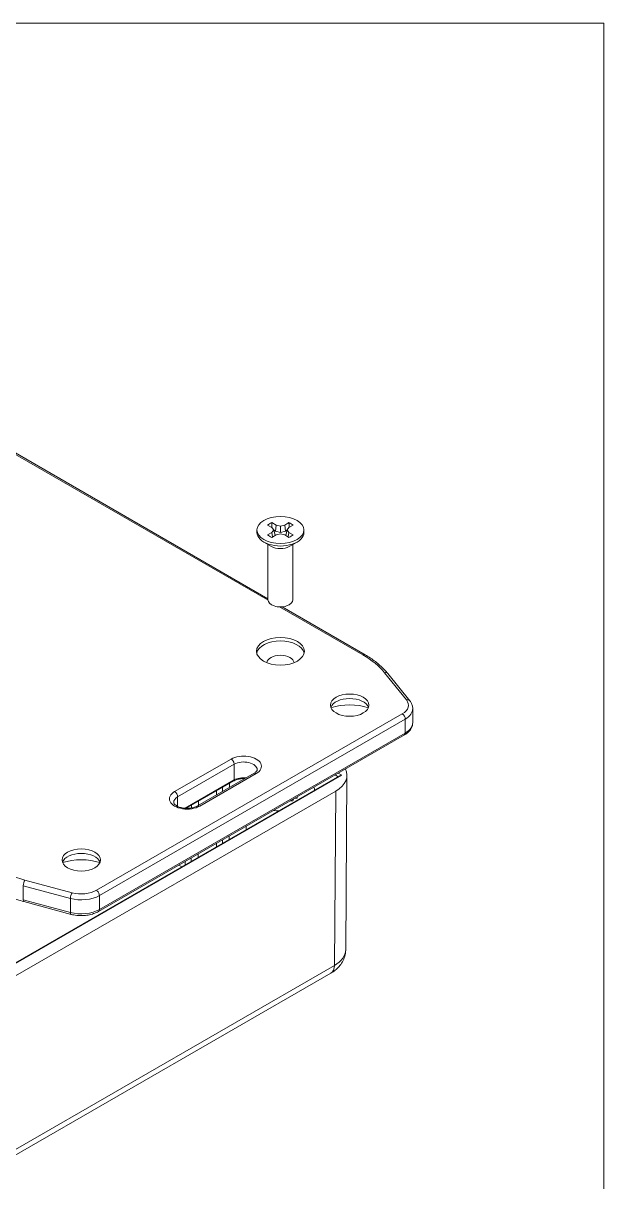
# Model space of a CAD drawing. Header units: millimetres. Extents: x 18 to 539, y 14 to 413.
# Drawn here: x 464.8 to 539.5, y 264.3 to 413.5 of the extents above; entities that cross this region are included whole.
import ezdxf

# ---------------------------------------------------------------- set-up
doc = ezdxf.new("R2010")
doc.units = ezdxf.units.MM
doc.header["$LTSCALE"] = 2
doc.layers.get('0').update_dxf_attribs({"lineweight": 25})
for name, color, linetype, lineweight in [('Sketch Geometry (ANSI)', 7, 'Continuous', 9), ('Symbol (ANSI)', 7, 'Continuous', 9), ('Visible (ANSI)', 7, 'Continuous', 9), ('Visible Narrow (ANSI)', 7, 'Continuous', 9)]:
    doc.layers.add(name, color=color, linetype=linetype, lineweight=lineweight)
doc.styles.add('Note Text (ANSI)', font='arial.ttf')
doc.styles.add('Text Style20', font='arial.ttf')

# ---------------------------------------------------------------- blocks, each defined once
blk = doc.blocks.new('Title Blocks HAMMOND')
at = {"layer": 'Sketch Geometry (ANSI)'}
for p, q in [((269.997, 206.727), (9.353, 206.727)), ((269.997, 36.196), (269.997, 206.727))]:
    blk.add_line(p, q, dxfattribs=at)
at = {"layer": 'Symbol (ANSI)'}
for tag, p, height, style in [('<TITLE>_001', (227.568, 16.349), 5, 'Text Style20'), ('REV:_DD.MM.YYYY_001', (248.641, 6.925), 2, 'Note Text (ANSI)')]:
    blk.add_attdef(tag, p, '', height=height, dxfattribs=dict(at, style=style))

msp = doc.modelspace()

# ---------------------------------------------------------------- linework, layer by layer
at = {"layer": 'Visible (ANSI)'}
for p, q in [((496.2803, 339.3548), (421.6329, 382.4525)), ((494.8558, 348.2061), (494.8558, 347.8917)), ((496.7797, 348.5274), (496.2352, 348.8418)), ((496.2352, 347.5703), (496.7797, 347.8847)), ((496.7797, 349.1561), (497.3242, 348.8418)), ((497.0252, 348.2061), (496.7797, 348.5274)), ((496.7797, 347.8847), (497.0252, 348.2061)), ((496.7797, 347.8847), (496.8766, 347.3119)), ((497.0252, 348.2061), (497.1931, 347.4947)), ((497.0353, 348.1634), (497.235, 348.0481)), ((497.3242, 348.8418), (497.235, 348.0481)), ((497.235, 348.0481), (497.8808, 347.8836)), ((497.3242, 348.8418), (497.8808, 348.7)), ((497.8808, 347.7121), (497.3242, 347.5703)), ((497.8808, 348.7), (498.4374, 348.8418)), ((497.8808, 348.7), (497.8808, 347.8836)), ((497.8808, 347.8836), (498.5266, 348.0481)), ((498.4374, 347.5703), (497.8808, 347.7121)), ((498.4374, 348.8418), (498.9819, 349.1561)), ((498.4374, 348.8418), (498.5266, 348.0481)), ((498.5266, 348.0481), (498.7263, 348.1634)), ((498.7364, 348.2061), (498.5685, 347.4947)), ((498.9819, 348.5274), (498.7364, 348.2061)), ((498.7364, 348.2061), (498.9819, 347.8847)), ((498.9819, 347.8847), (498.885, 347.3119)), ((499.5264, 348.8418), (498.9819, 348.5274)), ((498.9819, 347.8847), (499.5264, 347.5703)), ((500.9058, 348.2061), (500.9058, 347.8917)), ((496.7491, 346.0752), (495.7418, 346.6567)), ((496.2803, 346.3458), (496.2803, 339.2246)), ((497.3242, 347.5703), (496.7797, 347.256)), ((498.9819, 347.256), (498.4374, 347.5703)), ((499.0125, 346.0752), (500.0198, 346.6567)), ((499.4813, 346.3458), (499.4813, 339.2246)), ((508.773, 332.1422), (498.0924, 338.3086)), ((514.5321, 326.2173), (511.6993, 329.7246)), ((514.9119, 325.2007), (514.9119, 323.4044)), ((474.4687, 299.0793), (513.8314, 321.8054)), ((505.4989, 316.5471), (460.2733, 290.4361)), ((494.4945, 316.8737), (487.2219, 312.6749)), ((506.4476, 316.6004), (506.2778, 294.1357)), ((491.8735, 315.8898), (485.7676, 312.3645)), ((490.4464, 315.0658), (490.4444, 314.5353)), ((491.3321, 315.5771), (491.3301, 315.0467)), ((504.9979, 314.5921), (463.7735, 290.7911)), ((489.6665, 314.0862), (489.6685, 314.6167)), ((499.4709, 313.3425), (499.5453, 313.5573)), ((499.6341, 313.6086), (500.0061, 313.6515)), ((500.0498, 313.6863), (500.0203, 313.8316)), ((486.4392, 312.7523), (486.4379, 312.4089)), ((487.3249, 313.2636), (487.3229, 312.7331)), ((499.1591, 313.3343), (499.4107, 313.3173)), ((493.4808, 310.056), (493.4808, 309.6084)), ((489.6413, 307.3917), (489.643, 307.8402)), ((490.4208, 308.2893), (490.4191, 307.8408)), ((491.3065, 308.8007), (491.3048, 308.3521)), ((486.4137, 305.9758), (486.412, 305.5272)), ((487.2994, 306.4871), (487.2977, 306.0386)), ((485.1917, 304.8227), (484.8041, 305.0465)), ((485.6341, 305.0782), (485.6358, 305.5267)), ((464.869, 300.3438), (470.9439, 298.7083)), ((463.3178, 267.4284), (504.3725, 291.1313))]:
    msp.add_line(p, q, dxfattribs=at)
for centre, major_axis in [((497.8808, 348.2061), (3.025, 0)), ((497.8808, 332.5865), (-3.08, 0)), ((506.7868, 325.6483), (-2.475, 0)), ((472.2517, 305.7094), (-2.475, 0))]:
    msp.add_ellipse(centre, major_axis=major_axis, ratio=0.57735027, dxfattribs=at)
for centre, major_axis, ratio, start_param, end_param in [((497.8808, 347.8917), (3.025, 0), 0.57735027, 3.14159265, 6.28318531), ((497.8808, 348.2061), (1.98, 0), 0.57735027, 2.16050344, 2.55188554), ((497.8808, 348.2061), (1.98, 0), 0.57735027, 0.58970711, 0.98108922), ((497.8808, 348.2061), (-1.98, 0), 0.57735027, 0.58970711, 0.98108922), ((497.8808, 348.2061), (-1.98, 0), 0.57735027, 2.16050344, 2.55188554), ((497.8808, 346.7286), (-1.6005, 0), 0.57735027, 0.78539816, 2.35619449), ((497.8808, 339.2246), (1.6005, 0), 0.57735027, 3.14159265, 6.28318531), ((497.8808, 332.1374), (3.08, 0), 0.57735027, 0.12660703, 3.01498562), ((497.8808, 331.0596), (1.76, 0), 0.57735027, 0.06503727, 3.07655538), ((506.7868, 325.0719), (-2.475, 0), 0.57735027, 3.34466646, 6.0801115), ((506.7868, 322.9538), (-4.73, 0), 0.57735027, 4.17949611, 5.24528185), ((501.4976, 316.6129), (4.9501, 0), 0.57733928, 5.49779666, 6.57121164), ((505.7739, 316.3883), (0.3889, 0), 0.57735027, 1.57079633, 2.35619449), ((497.8808, 314.5696), (4.4, 0), 0.57735027, 0.0460116, 0.20391859), ((497.8808, 314.5696), (-2.6543, 0), 0.57735027, 2.49925346, 2.52729479), ((497.8808, 314.5696), (-4.4, 0), 0.57735027, 1.36687773, 1.52478472), ((497.8808, 314.5696), (-2.6543, 0), 0.57735027, 2.18509419, 2.21313552), ((472.2517, 305.133), (-2.475, 0), 0.57735027, 3.34466646, 6.0801115), ((472.2517, 303.015), (-4.73, 0), 0.57735027, 4.17949611, 5.24528185)]:
    msp.add_ellipse(centre, major_axis=major_axis, ratio=ratio, start_param=start_param, end_param=end_param, dxfattribs=at)
for points in [[(496.7797, 349.1561), (496.7722, 348.838), (496.7668, 348.5349)], [(498.9819, 349.1561), (498.9894, 348.838), (498.9948, 348.5349)]]:
    msp.add_open_spline(points, degree=2, dxfattribs=at)
for points, knots in [([(511.6993, 329.7246), (511.5521, 329.9069), (511.3945, 330.0854), (511.0595, 330.4344), (510.882, 330.6048), (510.5083, 330.9371), (510.312, 331.0989), (509.9016, 331.4133), (509.6875, 331.5659), (509.2426, 331.8614), (509.0117, 332.0044), (508.773, 332.1422)], [1.221730476, 1.221730476, 1.221730476, 1.221730476, 1.291543646, 1.291543646, 1.361356817, 1.361356817, 1.431169987, 1.431169987, 1.500983157, 1.500983157, 1.570796327, 1.570796327, 1.570796327, 1.570796327]), ([(514.9119, 325.2007), (514.9119, 325.2746), (514.9063, 325.3485), (514.8841, 325.4945), (514.8676, 325.5666), (514.8246, 325.7075), (514.798, 325.7764), (514.7361, 325.9099), (514.7006, 325.9746), (514.6219, 326.0994), (514.5787, 326.1595), (514.5321, 326.2173)], [0.785398163, 0.785398163, 0.785398163, 0.785398163, 0.872664626, 0.872664626, 0.959931089, 0.959931089, 1.047197551, 1.047197551, 1.134464014, 1.134464014, 1.221730476, 1.221730476, 1.221730476, 1.221730476]), ([(513.8314, 321.8054), (513.9548, 321.8767), (514.0711, 321.955), (514.2866, 322.1262), (514.3858, 322.2191), (514.5633, 322.4202), (514.6415, 322.5285), (514.7716, 322.7596), (514.8233, 322.8826), (514.8935, 323.1385), (514.9119, 323.2714), (514.9119, 323.4044)], [0, 0, 0, 0, 0.157079633, 0.157079633, 0.314159265, 0.314159265, 0.471238898, 0.471238898, 0.628318531, 0.628318531, 0.785398163, 0.785398163, 0.785398163, 0.785398163]), ([(494.8881, 317.3292), (494.8881, 317.3101), (494.8857, 317.2908), (494.8734, 317.2463), (494.8634, 317.2208), (494.8306, 317.1626), (494.8078, 317.1299), (494.746, 317.0599), (494.7071, 317.0227), (494.6128, 316.9477), (494.5574, 316.91), (494.4945, 316.8737)], [5.497787144, 5.497787144, 5.497787144, 5.497787144, 5.654866785, 5.654866785, 5.811946425, 5.811946425, 5.969026066, 5.969026066, 6.126105707, 6.126105707, 6.283185348, 6.283185348, 6.283185348, 6.283185348]), ([(493.3082, 316.1888), (493.1974, 316.1941), (493.0857, 316.1936), (492.7899, 316.1768), (492.608, 316.15), (492.2715, 316.0678), (492.1168, 316.0128), (491.9448, 315.9292), (491.9082, 315.9098), (491.8735, 315.8898)], [2.273520734, 2.273520734, 2.273520734, 2.273520734, 2.453960719, 2.453960719, 2.756232177, 2.756232177, 3.055759293, 3.055759293, 3.141592698, 3.141592698, 3.141592698, 3.141592698]), ([(487.2219, 312.6749), (487.1139, 312.6125), (486.9835, 312.5544), (486.686, 312.4571), (486.5179, 312.4185), (486.1613, 312.3689), (485.9723, 312.3586), (485.5967, 312.3694), (485.4102, 312.3907), (485.0634, 312.461), (484.903, 312.5098), (484.6277, 312.6237), (484.5118, 312.6885), (484.3327, 312.8181), (484.2686, 312.8827), (484.1817, 312.9996), (484.1625, 313.0485), (484.1518, 313.1024), (484.1505, 313.1164), (484.1505, 313.1304)], [0, 0, 0, 0, 0.26981057, 0.26981057, 0.54895492, 0.54895492, 0.83520641, 0.83520641, 1.123317, 1.123317, 1.4075517, 1.4075517, 1.68294643, 1.68294643, 1.95069652, 1.95069652, 2.24156166, 2.24156166, 2.35619449, 2.35619449, 2.35619449, 2.35619449]), ([(460.7761, 301.9998), (461.0148, 301.862), (461.2614, 301.7293), (461.7689, 301.4745), (462.03, 301.3525), (462.5654, 301.1196), (462.8397, 301.0087), (463.4004, 300.7984), (463.6868, 300.6991), (464.2702, 300.5124), (464.5673, 300.425), (464.869, 300.3438)], [4.71238898, 4.71238898, 4.71238898, 4.71238898, 4.78220215, 4.78220215, 4.852015321, 4.852015321, 4.921828491, 4.921828491, 4.991641661, 4.991641661, 5.061454831, 5.061454831, 5.061454831, 5.061454831]), ([(470.9439, 298.7083), (471.1753, 298.646), (471.4168, 298.6008), (471.9093, 298.5456), (472.1601, 298.5355), (472.6592, 298.5506), (472.9075, 298.5758), (473.3899, 298.6609), (473.6241, 298.7209), (474.0674, 298.8747), (474.2767, 298.9685), (474.4687, 299.0793)], [5.06145483, 5.06145483, 5.06145483, 5.06145483, 5.30580093, 5.30580093, 5.55014702, 5.55014702, 5.79449312, 5.79449312, 6.03883921, 6.03883921, 6.28318531, 6.28318531, 6.28318531, 6.28318531]), ([(504.3725, 291.1313), (504.5596, 291.2393), (504.7424, 291.3616), (505.0946, 291.6409), (505.2642, 291.7982), (505.5806, 292.1552), (505.7276, 292.3553), (505.9809, 292.8014), (506.0869, 293.0478), (506.2347, 293.5745), (506.2757, 293.8546), (506.2778, 294.1357)], [-0.785388644, -0.785388644, -0.785388644, -0.785388644, -0.629183563, -0.629183563, -0.472978483, -0.472978483, -0.316773402, -0.316773402, -0.160568321, -0.160568321, -0.00436324, -0.00436324, -0.00436324, -0.00436324])]:
    msp.add_open_spline(points, degree=3, knots=knots, dxfattribs=at)
at = {"layer": 'Visible Narrow (ANSI)'}
for p, q in [((421.3216, 382.4462), (496.2834, 339.167)), ((497.7811, 338.3023), (508.498, 332.1149)), ((511.2714, 329.8281), (514.1042, 326.3208)), ((513.5564, 324.5271), (474.1937, 301.801)), ((474.5826, 301.1274), (513.9453, 323.8535)), ((513.9453, 323.8535), (513.9453, 322.0572)), ((513.9453, 322.0572), (474.5826, 299.3311)), ((491.5416, 318.7101), (484.269, 314.5113)), ((484.6579, 313.8377), (491.9305, 318.0365)), ((491.9305, 318.0365), (491.9305, 316.0157)), ((460.2733, 290.3431), (505.7739, 316.6129)), ((487.4969, 312.6476), (494.7695, 316.8464)), ((504.9177, 316.6591), (505.3053, 316.4353)), ((505.7739, 316.6129), (505.3058, 316.8831)), ((491.9305, 316.0157), (485.6207, 312.3727)), ((484.6579, 313.8377), (484.6579, 312.6147)), ((504.9979, 314.5921), (504.8281, 292.1306)), ((471.0869, 301.4847), (465.012, 303.1202)), ((464.7796, 302.3834), (464.7796, 300.5871)), ((464.7796, 302.3834), (470.8545, 300.7479)), ((470.8545, 298.9516), (464.7796, 300.5871)), ((470.8545, 300.7479), (470.8545, 298.9516)), ((474.5826, 301.1274), (474.5826, 299.3311)), ((504.8281, 292.1306), (463.7735, 268.4277))]:
    msp.add_line(p, q, dxfattribs=at)
for centre, major_axis, ratio, start_param, end_param in [((508.498, 331.6659), (0.275, 0.4763), 0.57735027, 0, 0.78539816), ((498.6531, 326.431), (13.9228, 0), 0.57735027, 0.43633231, 0.78539816), ((511.2714, 329.379), (0.4279, 0.3456), 0.73999721, 0, 1.03209), ((511.6119, 325.6498), (2.75, 0), 0.57735027, 5.49778714, 6.71951762), ((514.1042, 325.8717), (0.4279, 0.3456), 0.73999721, 0, 1.03209), ((513.5564, 324.078), (-0.275, 0.4763), 0.57735027, 3.92699082, 5.49778714), ((511.6119, 325.2007), (3.3, 0), 0.57735027, 5.49778714, 6.28318531), ((511.6119, 323.4044), (3.3, 0), 0.57735027, 5.49778714, 6.28318531), ((513.5564, 322.2817), (0.275, -0.4763), 0.57735027, 0, 0.78539816), ((493.1556, 317.7783), (2.2825, 0), 0.57735027, 5.49778711, 8.63937984), ((491.5416, 318.261), (0.275, -0.4763), 0.57735029, 0.78539814, 2.35619447), ((493.1556, 317.3292), (1.7325, 0), 0.57735027, 0, 2.35619453), ((493.1556, 315.3084), (-1.7325, 0), 0.57735027, 4.52145845, 5.49778719), ((494.7695, 316.3974), (-0.275, 0.4763), 0.57735027, 5.49778714, 6.28318531), ((491.736, 316.1279), (0.1375, -0.2382), 0.57735029, 0, 0.78539814), ((485.883, 313.5794), (-2.2825, 0), 0.57735027, 5.49778714, 8.6393798), ((485.883, 313.1304), (-1.7325, 0), 0.57735027, 5.49778714, 6.28318531), ((484.269, 314.0622), (-0.275, 0.4763), 0.57735027, 3.92699082, 5.49778714), ((487.4969, 312.1985), (-0.275, 0.4763), 0.57735027, 5.49778714, 6.28318531), ((470.8961, 310.4054), (-13.9228, 0), 0.57735027, 0.78539816, 1.13446401), ((465.012, 302.6711), (-0.143, -0.5311), 0.34506637, 3.80414702, 5.37494334), ((471.0869, 301.0356), (-0.143, -0.5311), 0.34506637, 3.80414702, 5.37494334), ((472.2491, 302.9237), (-2.75, 0), 0.57735027, 1.13446401, 2.35619449), ((474.1937, 301.3519), (0.275, -0.4763), 0.57735027, 0.78539816, 2.35619449), ((465.012, 300.8749), (-0.143, -0.5311), 0.34506637, 5.37494334, 6.28318531), ((472.2491, 302.4746), (3.3, 0), 0.57735027, 4.27605667, 5.49778714), ((472.2491, 300.6783), (-3.3, 0), 0.57735027, 1.13446401, 2.35619449), ((471.0869, 299.2394), (-0.143, -0.5311), 0.34506637, 5.37494334, 6.28318531), ((474.1937, 299.5556), (0.275, -0.4763), 0.57735027, 0, 0.78539816), ((501.3279, 294.1592), (4.95, -0.0166), 0.57734471, 5.49973586, 6.28076126), ((503.2725, 293.0365), (1.1, -1.9053), 0.57735027, 0, 0.78103484)]:
    msp.add_ellipse(centre, major_axis=major_axis, ratio=ratio, start_param=start_param, end_param=end_param, dxfattribs=at)

# ---------------------------------------------------------------- block references
at = {"xscale": 2, "yscale": 2, "zscale": 2}
msp.add_blockref('Title Blocks HAMMOND', (-0.4977, 0.025), dxfattribs=at)

doc.saveas('drawing.dxf')
